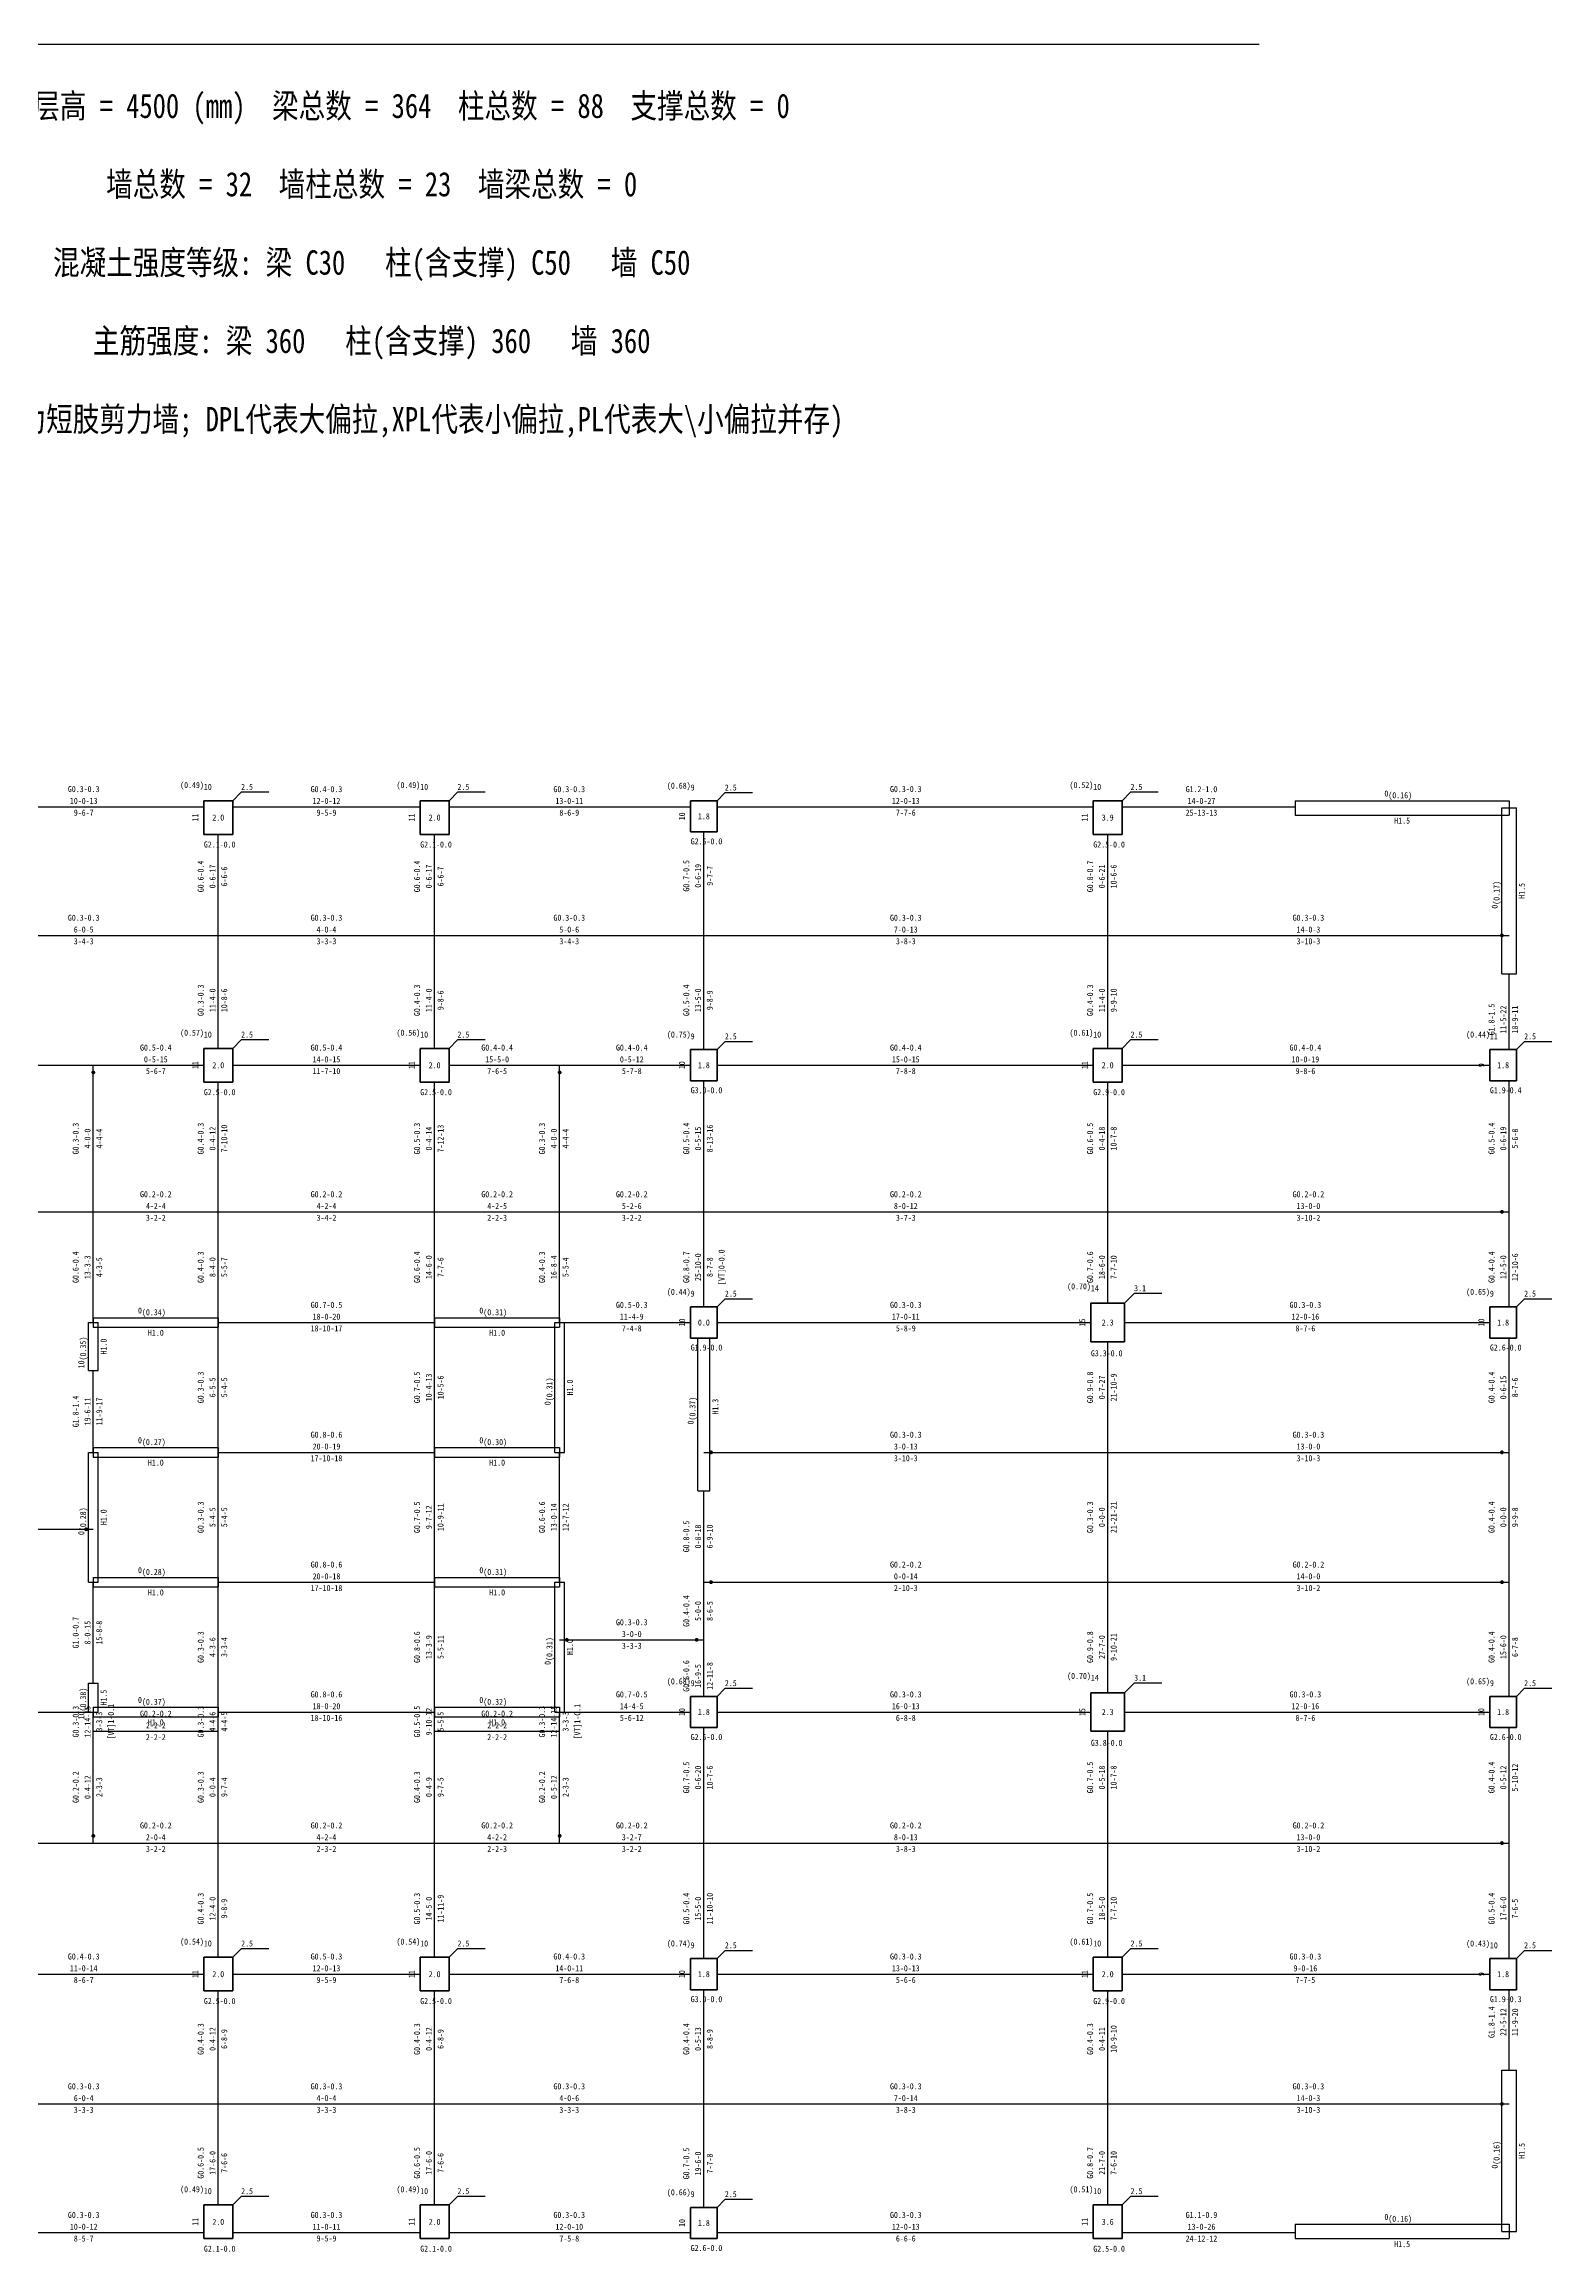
# Model space of a CAD drawing. Header units: millimetres. Extents: x -7820 to 78100, y -396413 to 46100.
# Drawn here: x 22110 to 53471, y -334434 to -288527 of the extents above; entities that cross this region are included whole.
import ezdxf
from ezdxf.enums import TextEntityAlignment as Align

# ---------------------------------------------------------------- set-up
doc = ezdxf.new("R2010")
doc.units = ezdxf.units.MM
doc.header["$LTSCALE"] = 100
for name, color, linetype, lineweight in [('HIDE', 52, 'Continuous', 25), ('层15100', 134, 'Continuous', 25), ('层15101', 52, 'Continuous', 25), ('层15103', 84, 'Continuous', 25), ('层15202', 7, 'Continuous', 25), ('层15220', 4, 'Continuous', 25), ('层15221', 2, 'Continuous', 25), ('层15223', 3, 'Continuous', 25)]:
    doc.layers.add(name, color=color, linetype=linetype, lineweight=lineweight)
doc.styles.add('宋体', font='')
doc.styles.get('宋体').set_extended_font_data('宋体')

# ---------------------------------------------------------------- blocks, each defined once
blk = doc.blocks.new('PL4-')
at = {"layer": '层15202'}
blk.add_line((17.788, -3.877), (54.712, -3.877), dxfattribs=at)
at = {"layer": '层15202', "style": '宋体', "width": 0.8}
for s, p in [('本层: 层高 = 4500 (mm)  梁总数 = 364  柱总数 = 88  支撑总数 = 0', (36.25, -5.565)), ('墙总数 = 32  墙柱总数 = 23  墙梁总数 = 0', (36.25, -7.194)), ('混凝土强度等级: 梁 C30   柱(含支撑) C50   墙 C50', (36.25, -8.823)), ('主筋强度: 梁 360   柱(含支撑) 360   墙 360', (36.25, -10.452)), (' (白色墙体为短肢剪力墙; DPL代表大偏拉,XPL代表小偏拉,PL代表大\\小偏拉并存) ', (36.25, -12.081))]:
    blk.add_text(s, height=0.5068, dxfattribs=at).set_placement(p, align=Align.BOTTOM_CENTER)
blk = doc.blocks.new('SA2019-4-22-9_53_56')
at = {"layer": '层15100'}
for p, q in [((28.675, 41.275), (33.7, 41.274)), ((34.3, 41.274), (38.2, 41.274)), ((38.8, 41.274), (43.825, 41.274)), ((44.375, 41.275), (52.2, 41.274)), ((52.8, 41.274), (56.4, 41.274)), ((34, 38.6), (34, 40.7)), ((38.5, 38.6), (38.5, 40.7)), ((44.1, 38.6), (44.1, 40.75)), ((52.5, 38.6), (52.5, 40.7)), ((28.4, 38.6), (34, 38.6)), ((34, 36.25), (34, 38.6)), ((34, 38.6), (38.5, 38.6)), ((38.5, 36.25), (38.5, 38.6)), ((38.5, 38.6), (44.1, 38.6)), ((44.1, 36.225), (44.1, 38.6)), ((44.1, 38.6), (52.5, 38.6)), ((52.5, 36.25), (52.5, 38.6)), ((52.5, 38.6), (60.85, 38.6)), ((28.675, 35.9), (31.4, 35.9)), ((31.4, 35.9), (33.7, 35.9)), ((34.3, 35.9), (38.2, 35.9)), ((38.8, 35.9), (41.1, 35.9)), ((41.1, 35.9), (43.825, 35.9)), ((44.375, 35.9), (52.2, 35.9)), ((52.8, 35.9), (60.45, 35.9)), ((34, 32.85), (34, 35.55)), ((38.5, 32.85), (38.5, 35.55)), ((44.1, 32.85), (44.1, 35.575)), ((52.5, 32.85), (52.5, 35.55)), ((60.85, 32.85), (60.85, 35.575)), ((34, 30.55), (34, 32.85)), ((38.5, 30.55), (38.5, 32.85)), ((44.1, 30.875), (44.1, 32.85)), ((52.5, 30.95), (52.5, 32.85)), ((60.85, 30.875), (60.85, 32.85)), ((34, 27.85), (34, 30.55)), ((34, 30.55), (38.5, 30.55)), ((38.5, 27.85), (38.5, 30.55)), ((44.375, 30.55), (52.15, 30.55)), ((52.85, 30.55), (60.45, 30.55)), ((52.5, 27.85), (52.5, 30.15)), ((60.85, 27.85), (60.85, 30.225)), ((34, 25.15), (34, 27.85)), ((34, 27.85), (38.5, 27.85)), ((38.5, 25.15), (38.5, 27.85)), ((52.5, 25.15), (52.5, 27.85)), ((60.85, 25.15), (60.85, 27.85)), ((44.1, 25.15), (44.1, 27.05)), ((34, 22.45), (34, 25.15)), ((34, 25.15), (38.5, 25.15)), ((38.5, 22.45), (38.5, 25.15)), ((44.1, 23.95), (44.1, 25.15)), ((52.5, 22.85), (52.5, 25.15)), ((60.85, 22.775), (60.85, 25.15)), ((44.1, 22.775), (44.1, 23.95)), ((34, 22.05), (34, 22.45)), ((34, 22.45), (38.5, 22.45)), ((34, 19.725), (34, 22.05)), ((38.5, 22.05), (38.5, 22.45)), ((38.5, 19.725), (38.5, 22.05)), ((44.1, 19.725), (44.1, 22.125)), ((44.375, 22.45), (52.15, 22.45)), ((52.5, 19.725), (52.5, 22.05)), ((52.85, 22.45), (60.45, 22.45)), ((60.85, 19.725), (60.85, 22.125)), ((34, 17.35), (34, 19.725)), ((38.5, 17.35), (38.5, 19.725)), ((44.1, 17.325), (44.1, 19.725)), ((52.5, 17.35), (52.5, 19.725)), ((60.85, 17.325), (60.85, 19.725)), ((28.675, 17), (33.7, 17)), ((34.3, 17), (38.2, 17)), ((38.8, 17), (43.825, 17)), ((44.375, 17), (52.2, 17)), ((52.8, 17), (60.45, 17)), ((34, 14.3), (34, 16.65)), ((38.5, 14.3), (38.5, 16.65)), ((44.1, 14.3), (44.1, 16.675)), ((52.5, 14.3), (52.5, 16.65)), ((28.4, 14.3), (34, 14.3)), ((34, 12.2), (34, 14.3)), ((34, 14.3), (38.5, 14.3)), ((38.5, 12.2), (38.5, 14.3)), ((38.5, 14.3), (44.1, 14.3)), ((44.1, 12.15), (44.1, 14.3)), ((44.1, 14.3), (52.5, 14.3)), ((52.5, 12.2), (52.5, 14.3)), ((52.5, 14.3), (60.85, 14.3)), ((28.675, 11.626), (33.7, 11.625)), ((34.3, 11.626), (38.2, 11.626)), ((38.8, 11.625), (43.825, 11.626)), ((44.375, 11.626), (52.2, 11.625)), ((52.8, 11.625), (56.4, 11.626))]:
    blk.add_line(p, q, dxfattribs=at)
at = {"layer": '层15100', "color": 2}
for p, q in [((60.85, 36.225), (60.85, 37.8)), ((41.1, 30.55), (43.825, 30.55)), ((31.4, 27.85), (31.4, 29.55)), ((41.1, 25.15), (41.1, 27.85)), ((31.4, 23.05), (31.4, 25.15)), ((28.675, 22.45), (31.4, 22.45)), ((41.1, 22.45), (43.825, 22.45)), ((60.85, 15), (60.85, 16.675))]:
    blk.add_line(p, q, dxfattribs=at)
at = {"layer": '层15100', "color": 4}
for p, q in [((31.4, 32.85), (31.4, 35.9)), ((41.1, 32.85), (41.1, 35.9)), ((28.4, 32.85), (31.4, 32.85)), ((31.4, 30.55), (31.4, 32.85)), ((31.4, 32.85), (34, 32.85)), ((34, 32.85), (38.5, 32.85)), ((38.5, 32.85), (41.1, 32.85)), ((41.1, 30.55), (41.1, 32.85)), ((41.1, 32.85), (44.1, 32.85)), ((44.1, 32.85), (52.5, 32.85)), ((52.5, 32.85), (60.85, 32.85)), ((44.1, 27.85), (52.5, 27.85)), ((52.5, 27.85), (60.85, 27.85)), ((28.4, 26.25), (31.4, 26.25)), ((44.1, 25.15), (52.5, 25.15)), ((52.5, 25.15), (60.85, 25.15)), ((41.1, 23.95), (44.1, 23.95)), ((31.4, 22.05), (31.4, 22.45)), ((31.4, 19.725), (31.4, 22.05)), ((31.4, 22.05), (34, 22.05)), ((38.5, 22.05), (41.1, 22.05)), ((41.1, 22.05), (41.1, 22.45)), ((41.1, 19.725), (41.1, 22.05)), ((28.4, 19.725), (31.4, 19.725)), ((31.4, 19.725), (34, 19.725)), ((34, 19.725), (38.5, 19.725)), ((38.5, 19.725), (41.1, 19.725)), ((41.1, 19.725), (44.1, 19.725)), ((44.1, 19.725), (52.5, 19.725)), ((52.5, 19.725), (60.85, 19.725))]:
    blk.add_line(p, q, dxfattribs=at)
at = {"layer": '层15100', "color": 1, "linetype": 'Continuous', "const_width": 0.04}
for points in [[(60.72, 38.6, 1), (60.68, 38.6, 1)], [(31.42, 35.75, 1), (31.38, 35.75, 1)], [(41.12, 35.75, 1), (41.08, 35.75, 1)], [(60.72, 32.85, 1), (60.68, 32.85, 1)], [(44.27, 27.85, 1), (44.23, 27.85, 1)], [(60.72, 27.85, 1), (60.68, 27.85, 1)], [(31.27, 26.25, 1), (31.23, 26.25, 1)], [(44.27, 25.15, 1), (44.23, 25.15, 1)], [(60.72, 25.15, 1), (60.68, 25.15, 1)], [(41.27, 23.95, 1), (41.23, 23.95, 1)], [(43.97, 23.95, 1), (43.93, 23.95, 1)], [(31.42, 19.875, 1), (31.38, 19.875, 1)], [(41.12, 19.875, 1), (41.08, 19.875, 1)], [(60.72, 19.725, 1), (60.68, 19.725, 1)], [(60.72, 14.3, 1), (60.68, 14.3, 1)]]:
    blk.add_lwpolyline(points, format="xyb", close=True, dxfattribs=at)
at = {"layer": '层15103'}
for p, q in [((56.4, 41.4), (60.85, 41.4)), ((56.4, 41.4), (56.4, 41.1)), ((60.85, 41.4), (60.85, 41.1)), ((56.4, 41.1), (60.85, 41.1)), ((60.7, 38.6), (60.7, 41.25)), ((60.7, 41.25), (61, 41.25)), ((61, 38.6), (61, 41.25)), ((60.7, 37.8), (60.7, 38.6)), ((61, 37.8), (61, 38.6)), ((60.7, 37.8), (61, 37.8)), ((31.3, 29.55), (31.3, 30.55)), ((31.3, 30.55), (31.5, 30.55)), ((31.4, 30.65), (34, 30.65)), ((31.4, 30.65), (31.4, 30.45)), ((31.4, 30.45), (34, 30.45)), ((31.5, 29.55), (31.5, 30.55)), ((34, 30.65), (34, 30.45)), ((38.5, 30.65), (41.1, 30.65)), ((38.5, 30.65), (38.5, 30.45)), ((38.5, 30.45), (41.1, 30.45)), ((41, 27.85), (41, 30.55)), ((41, 30.55), (41.2, 30.55)), ((41.1, 30.65), (41.1, 30.45)), ((41.2, 27.85), (41.2, 30.55)), ((43.975, 27.85), (43.975, 30.225)), ((44.225, 27.85), (44.225, 30.225)), ((31.3, 29.55), (31.5, 29.55)), ((31.3, 26.25), (31.3, 27.85)), ((31.3, 27.85), (31.5, 27.85)), ((31.4, 27.95), (34, 27.95)), ((31.4, 27.95), (31.4, 27.75)), ((31.4, 27.75), (34, 27.75)), ((31.5, 26.25), (31.5, 27.85)), ((34, 27.95), (34, 27.75)), ((38.5, 27.95), (41.1, 27.95)), ((38.5, 27.95), (38.5, 27.75)), ((38.5, 27.75), (41.1, 27.75)), ((41, 27.85), (41.2, 27.85)), ((41.1, 27.95), (41.1, 27.75)), ((43.975, 27.05), (43.975, 27.85)), ((44.225, 27.05), (44.225, 27.85)), ((43.975, 27.05), (44.225, 27.05)), ((31.3, 25.15), (31.3, 26.25)), ((31.5, 25.15), (31.5, 26.25)), ((31.4, 25.25), (34, 25.25)), ((31.4, 25.25), (31.4, 25.05)), ((34, 25.25), (34, 25.05)), ((38.5, 25.25), (41.1, 25.25)), ((38.5, 25.25), (38.5, 25.05)), ((41.1, 25.25), (41.1, 25.05)), ((31.3, 25.15), (31.5, 25.15)), ((31.4, 25.05), (34, 25.05)), ((38.5, 25.05), (41.1, 25.05)), ((41, 23.95), (41, 25.15)), ((41, 25.15), (41.2, 25.15)), ((41.2, 23.95), (41.2, 25.15)), ((41, 22.45), (41, 23.95)), ((41.2, 22.45), (41.2, 23.95)), ((31.3, 22.45), (31.3, 23.05)), ((31.3, 23.05), (31.5, 23.05)), ((31.5, 22.45), (31.5, 23.05)), ((31.4, 22.55), (34, 22.55)), ((31.4, 22.55), (31.4, 22.35)), ((34, 22.55), (34, 22.35)), ((38.5, 22.55), (41.1, 22.55)), ((38.5, 22.55), (38.5, 22.35)), ((41.1, 22.55), (41.1, 22.35)), ((31.3, 22.45), (31.5, 22.45)), ((31.4, 22.35), (34, 22.35)), ((38.5, 22.35), (41.1, 22.35)), ((41, 22.45), (41.2, 22.45)), ((60.7, 14.3), (60.7, 15)), ((60.7, 15), (61, 15)), ((61, 14.3), (61, 15)), ((60.7, 11.65), (60.7, 14.3)), ((61, 11.65), (61, 14.3)), ((56.4, 11.8), (60.85, 11.8)), ((56.4, 11.8), (56.4, 11.5)), ((56.4, 11.5), (60.85, 11.5)), ((60.7, 11.65), (61, 11.65)), ((60.85, 11.8), (60.85, 11.5))]:
    blk.add_line(p, q, dxfattribs=at)
at = {"layer": '层15221'}
for p, q in [((34.3, 41.4), (34.475, 41.575)), ((35.051, 41.575), (34.475, 41.575)), ((38.8, 41.4), (38.975, 41.575)), ((39.551, 41.575), (38.975, 41.575)), ((44.375, 41.4), (44.537, 41.562)), ((45.113, 41.562), (44.537, 41.562)), ((52.8, 41.4), (52.975, 41.575)), ((53.551, 41.575), (52.975, 41.575)), ((34.3, 36.25), (34.475, 36.425)), ((35.051, 36.425), (34.475, 36.425)), ((38.8, 36.25), (38.975, 36.425)), ((39.551, 36.425), (38.975, 36.425)), ((44.375, 36.225), (44.537, 36.388)), ((45.113, 36.388), (44.537, 36.388)), ((52.8, 36.25), (52.975, 36.425)), ((53.551, 36.425), (52.975, 36.425)), ((61, 36.225), (61.162, 36.388)), ((61.738, 36.388), (61.162, 36.388)), ((44.375, 30.875), (44.537, 31.037)), ((45.113, 31.037), (44.537, 31.037)), ((52.85, 30.95), (53.05, 31.15)), ((53.626, 31.15), (53.05, 31.15)), ((61, 30.875), (61.162, 31.037)), ((61.738, 31.037), (61.162, 31.037)), ((52.85, 22.85), (53.05, 23.05)), ((53.626, 23.05), (53.05, 23.05)), ((44.375, 22.775), (44.537, 22.938)), ((45.113, 22.938), (44.537, 22.938)), ((61, 22.775), (61.162, 22.938)), ((61.738, 22.938), (61.162, 22.938)), ((34.3, 17.35), (34.475, 17.525)), ((35.051, 17.525), (34.475, 17.525)), ((38.8, 17.35), (38.975, 17.525)), ((39.551, 17.525), (38.975, 17.525)), ((44.375, 17.325), (44.537, 17.487)), ((45.113, 17.487), (44.537, 17.487)), ((52.8, 17.35), (52.975, 17.525)), ((53.551, 17.525), (52.975, 17.525)), ((61, 17.325), (61.162, 17.487)), ((61.738, 17.487), (61.162, 17.487)), ((34.3, 12.2), (34.475, 12.375)), ((35.051, 12.375), (34.475, 12.375)), ((38.8, 12.2), (38.975, 12.375)), ((39.551, 12.375), (38.975, 12.375)), ((44.375, 12.15), (44.537, 12.312)), ((45.113, 12.312), (44.537, 12.312)), ((52.8, 12.2), (52.975, 12.375)), ((53.551, 12.375), (52.975, 12.375))]:
    blk.add_line(p, q, dxfattribs=at)
at = {"layer": '层15220', "style": '宋体', "width": 0.8}
for s, p in [('G0.3-0.3', (31.2, 41.642)), ('10-0-13', (31.2, 41.397)), ('G0.4-0.3', (36.25, 41.641)), ('12-0-12', (36.25, 41.396)), ('G0.3-0.3', (41.3, 41.641)), ('13-0-11', (41.3, 41.396)), ('G0.3-0.3', (48.3, 41.642)), ('12-0-13', (48.3, 41.397)), ('G1.2-1.0', (54.45, 41.641)), ('14-0-27', (54.45, 41.396)), ('9-6-7', (31.2, 41.152)), ('9-5-9', (36.25, 41.152)), ('8-6-9', (41.3, 41.152)), ('7-7-6', (48.3, 41.152)), ('25-13-13', (54.45, 41.152)), ('G0.3-0.3', (31.2, 38.967)), ('G0.3-0.3', (36.25, 38.967)), ('G0.3-0.3', (41.3, 38.967)), ('G0.3-0.3', (48.3, 38.967)), ('G0.3-0.3', (56.675, 38.967)), ('6-0-5', (31.2, 38.722)), ('4-0-4', (36.25, 38.722)), ('5-0-6', (41.3, 38.722)), ('7-0-13', (48.3, 38.722)), ('14-0-3', (56.675, 38.722)), ('3-4-3', (31.2, 38.478)), ('3-3-3', (36.25, 38.478)), ('3-4-3', (41.3, 38.478)), ('3-8-3', (48.3, 38.478)), ('3-10-3', (56.675, 38.478)), ('G0.5-0.4', (32.7, 36.267)), ('G0.5-0.4', (36.25, 36.267)), ('G0.4-0.4', (39.8, 36.267)), ('G0.4-0.4', (42.6, 36.267)), ('G0.4-0.4', (48.3, 36.267)), ('G0.4-0.4', (56.612, 36.267)), ('0-5-15', (32.7, 36.022)), ('5-6-7', (32.7, 35.778)), ('14-0-15', (36.25, 36.022)), ('11-7-10', (36.25, 35.778)), ('15-5-0', (39.8, 36.022)), ('7-6-5', (39.8, 35.778)), ('0-5-12', (42.6, 36.022)), ('5-7-8', (42.6, 35.778)), ('15-0-15', (48.3, 36.022)), ('7-8-8', (48.3, 35.778)), ('10-0-19', (56.612, 36.022)), ('9-8-6', (56.612, 35.778)), ('G0.2-0.2', (32.7, 33.217)), ('G0.2-0.2', (36.25, 33.217)), ('G0.2-0.2', (39.8, 33.217)), ('G0.2-0.2', (42.6, 33.217)), ('G0.2-0.2', (48.3, 33.217)), ('G0.2-0.2', (56.675, 33.217)), ('4-2-4', (32.7, 32.972)), ('3-2-2', (32.7, 32.728)), ('4-2-4', (36.25, 32.972)), ('3-4-2', (36.25, 32.728)), ('4-2-5', (39.8, 32.972)), ('2-2-3', (39.8, 32.728)), ('5-2-6', (42.6, 32.972)), ('3-2-2', (42.6, 32.728)), ('8-0-12', (48.3, 32.972)), ('3-7-3', (48.3, 32.728)), ('3-10-2', (56.675, 32.728)), ('13-0-0', (56.675, 32.972)), ('G0.7-0.5', (36.25, 30.917)), ('G0.5-0.3', (42.6, 30.917)), ('G0.3-0.3', (48.3, 30.917)), ('G0.3-0.3', (56.612, 30.917)), ('18-10-17', (36.25, 30.428)), ('18-0-20', (36.25, 30.672)), ('11-4-9', (42.6, 30.672)), ('7-4-8', (42.6, 30.428)), ('17-0-11', (48.3, 30.672)), ('5-8-9', (48.3, 30.428)), ('12-0-16', (56.612, 30.672)), ('8-7-6', (56.612, 30.428)), ('G0.8-0.6', (36.25, 28.217)), ('20-0-19', (36.25, 27.972)), ('G0.3-0.3', (48.3, 28.217)), ('3-0-13', (48.3, 27.972)), ('G0.3-0.3', (56.675, 28.217)), ('13-0-0', (56.675, 27.972)), ('17-10-18', (36.25, 27.728)), ('3-10-3', (48.3, 27.728)), ('3-10-3', (56.675, 27.728)), ('G0.8-0.6', (36.25, 25.517)), ('20-0-18', (36.25, 25.272)), ('G0.2-0.2', (48.3, 25.517)), ('0-0-14', (48.3, 25.272)), ('G0.2-0.2', (56.675, 25.517)), ('14-0-0', (56.675, 25.272)), ('17-10-18', (36.25, 25.028)), ('2-10-3', (48.3, 25.028)), ('3-10-2', (56.675, 25.028)), ('G0.3-0.3', (42.6, 24.317)), ('3-0-0', (42.6, 24.072)), ('3-3-3', (42.6, 23.828)), ('G0.8-0.6', (36.25, 22.817)), ('18-0-20', (36.25, 22.572)), ('G0.7-0.5', (42.6, 22.817)), ('14-4-5', (42.6, 22.572)), ('G0.3-0.3', (48.3, 22.817)), ('16-0-13', (48.3, 22.572)), ('G0.3-0.3', (56.612, 22.817)), ('12-0-16', (56.612, 22.572)), ('G0.2-0.2', (32.7, 22.417)), ('2-2-2', (32.7, 22.172)), ('18-10-16', (36.25, 22.328)), ('G0.2-0.2', (39.8, 22.417)), ('2-2-2', (39.8, 22.172)), ('5-6-12', (42.6, 22.328)), ('6-8-8', (48.3, 22.328)), ('8-7-6', (56.612, 22.328)), ('2-2-2', (32.7, 21.928)), ('2-2-2', (39.8, 21.928)), ('G0.2-0.2', (32.7, 20.092)), ('2-0-4', (32.7, 19.847)), ('G0.2-0.2', (36.25, 20.092)), ('4-2-4', (36.25, 19.847)), ('G0.2-0.2', (39.8, 20.092)), ('4-2-2', (39.8, 19.847)), ('G0.2-0.2', (42.6, 20.092)), ('3-2-7', (42.6, 19.847)), ('G0.2-0.2', (48.3, 20.092)), ('8-0-13', (48.3, 19.847)), ('G0.2-0.2', (56.675, 20.092)), ('13-0-0', (56.675, 19.847)), ('3-2-2', (32.7, 19.603)), ('2-3-2', (36.25, 19.603)), ('2-2-3', (39.8, 19.603)), ('3-2-2', (42.6, 19.603)), ('3-8-3', (48.3, 19.603)), ('3-10-2', (56.675, 19.603)), ('G0.4-0.3', (31.2, 17.367)), ('11-0-14', (31.2, 17.122)), ('G0.5-0.3', (36.25, 17.367)), ('12-0-13', (36.25, 17.122)), ('G0.4-0.3', (41.3, 17.367)), ('14-0-11', (41.3, 17.122)), ('G0.3-0.3', (48.3, 17.367)), ('13-0-13', (48.3, 17.122)), ('G0.3-0.3', (56.612, 17.367)), ('9-0-16', (56.612, 17.122)), ('8-6-7', (31.2, 16.878)), ('9-5-9', (36.25, 16.878)), ('7-6-8', (41.3, 16.878)), ('5-6-6', (48.3, 16.878)), ('7-7-5', (56.612, 16.878)), ('G0.3-0.3', (31.2, 14.667)), ('G0.3-0.3', (36.25, 14.667)), ('G0.3-0.3', (41.3, 14.667)), ('G0.3-0.3', (48.3, 14.667)), ('G0.3-0.3', (56.675, 14.667)), ('3-3-3', (31.2, 14.178)), ('6-0-4', (31.2, 14.422)), ('4-0-4', (36.25, 14.422)), ('3-3-3', (36.25, 14.178)), ('4-0-6', (41.3, 14.422)), ('3-3-3', (41.3, 14.178)), ('7-0-14', (48.3, 14.422)), ('3-8-3', (48.3, 14.178)), ('3-10-3', (56.675, 14.178)), ('14-0-3', (56.675, 14.422)), ('G0.3-0.3', (31.2, 11.993)), ('G0.3-0.3', (36.25, 11.993)), ('G0.3-0.3', (41.3, 11.993)), ('G0.3-0.3', (48.3, 11.993)), ('G1.1-0.9', (54.45, 11.993)), ('10-0-12', (31.2, 11.748)), ('8-5-7', (31.2, 11.503)), ('11-0-11', (36.25, 11.748)), ('9-5-9', (36.25, 11.504)), ('12-0-10', (41.3, 11.748)), ('7-5-8', (41.3, 11.503)), ('12-0-13', (48.3, 11.748)), ('6-6-6', (48.3, 11.503)), ('24-12-12', (54.45, 11.503)), ('13-0-26', (54.45, 11.748))]:
    blk.add_text(s, height=0.126, dxfattribs=at).set_placement(p, align=Align.MIDDLE_CENTER)
for s, p in [('G0.6-0.4', (33.633, 39.825)), ('0-6-17', (33.878, 39.825)), ('6-6-6', (34.122, 39.825)), ('G0.6-0.4', (38.133, 39.825)), ('0-6-17', (38.378, 39.825)), ('6-6-7', (38.622, 39.825)), ('G0.7-0.5', (43.733, 39.838)), ('0-6-19', (43.978, 39.838)), ('9-7-7', (44.222, 39.838)), ('G0.8-0.7', (52.133, 39.825)), ('0-6-21', (52.378, 39.825)), ('10-6-6', (52.622, 39.825)), ('G0.3-0.3', (33.633, 37.25)), ('11-4-0', (33.878, 37.25)), ('10-8-6', (34.122, 37.25)), ('G0.4-0.3', (38.133, 37.25)), ('11-4-0', (38.378, 37.25)), ('9-8-6', (38.622, 37.25)), ('G0.5-0.4', (43.733, 37.25)), ('13-5-0', (43.978, 37.25)), ('9-8-9', (44.222, 37.25)), ('G0.4-0.3', (52.133, 37.25)), ('11-4-0', (52.378, 37.25)), ('9-9-10', (52.622, 37.25)), ('G1.8-1.5', (60.483, 36.85)), ('11-5-22', (60.728, 36.85)), ('18-9-11', (60.972, 36.85)), ('G0.3-0.3', (31.033, 34.375)), ('4-0-0', (31.278, 34.375)), ('4-4-4', (31.522, 34.375)), ('G0.4-0.3', (33.633, 34.375)), ('0-4-12', (33.878, 34.375)), ('7-10-10', (34.122, 34.375)), ('G0.5-0.3', (38.133, 34.375)), ('0-4-14', (38.378, 34.375)), ('7-12-13', (38.622, 34.375)), ('G0.3-0.3', (40.733, 34.375)), ('4-0-0', (40.978, 34.375)), ('4-4-4', (41.222, 34.375)), ('G0.5-0.4', (43.733, 34.375)), ('0-5-15', (43.978, 34.375)), ('8-13-16', (44.222, 34.375)), ('G0.6-0.5', (52.133, 34.375)), ('0-4-18', (52.378, 34.375)), ('10-7-8', (52.622, 34.375)), ('G0.5-0.4', (60.483, 34.375)), ('0-6-19', (60.728, 34.375)), ('5-6-8', (60.972, 34.375)), ('G0.6-0.4', (31.033, 31.7)), ('13-3-3', (31.278, 31.7)), ('4-3-5', (31.522, 31.7)), ('G0.4-0.3', (33.633, 31.7)), ('8-4-0', (33.878, 31.7)), ('5-5-7', (34.122, 31.7)), ('G0.6-0.4', (38.133, 31.7)), ('14-6-0', (38.378, 31.7)), ('7-7-6', (38.622, 31.7)), ('G0.4-0.3', (40.733, 31.7)), ('16-8-4', (40.978, 31.7)), ('5-5-4', (41.222, 31.7)), ('G0.8-0.7', (43.733, 31.7)), ('25-10-0', (43.978, 31.7)), ('8-7-8', (44.222, 31.7)), ('[VT]0-0.0', (44.467, 31.7)), ('G0.7-0.6', (52.133, 31.7)), ('18-6-0', (52.378, 31.7)), ('7-7-10', (52.622, 31.7)), ('G0.4-0.4', (60.483, 31.7)), ('12-5-0', (60.728, 31.7)), ('12-10-6', (60.972, 31.7)), ('G0.3-0.3', (33.633, 29.2)), ('G0.7-0.5', (38.133, 29.2)), ('10-4-13', (38.378, 29.2)), ('10-5-6', (38.622, 29.2)), ('G0.9-0.8', (52.133, 29.2)), ('0-7-27', (52.378, 29.2)), ('21-10-9', (52.622, 29.2)), ('G0.4-0.4', (60.483, 29.2)), ('0-6-15', (60.728, 29.2)), ('G1.8-1.4', (31.033, 28.7)), ('19-6-11', (31.278, 28.7)), ('11-9-17', (31.522, 28.7)), ('6-5-5', (33.878, 29.2)), ('5-4-5', (34.122, 29.2)), ('8-7-6', (60.972, 29.2)), ('G0.3-0.3', (33.633, 26.5)), ('5-4-5', (33.878, 26.5)), ('5-4-5', (34.122, 26.5)), ('G0.7-0.5', (38.133, 26.5)), ('9-7-12', (38.378, 26.5)), ('10-9-11', (38.622, 26.5)), ('G0.6-0.6', (40.733, 26.5)), ('13-0-14', (40.978, 26.5)), ('12-7-12', (41.222, 26.5)), ('G0.3-0.3', (52.133, 26.5)), ('0-0-0', (52.378, 26.5)), ('21-21-21', (52.622, 26.5)), ('G0.4-0.4', (60.483, 26.5)), ('0-0-0', (60.728, 26.5)), ('9-9-8', (60.972, 26.5)), ('G0.8-0.5', (43.733, 26.1)), ('0-8-18', (43.978, 26.1)), ('6-9-10', (44.222, 26.1)), ('G0.4-0.4', (43.733, 24.55)), ('G1.0-0.7', (31.033, 24.1)), ('5-0-0', (43.978, 24.55)), ('8-6-5', (44.222, 24.55)), ('8-0-15', (31.278, 24.1)), ('15-8-8', (31.522, 24.1)), ('G0.3-0.3', (33.633, 23.8)), ('4-3-6', (33.878, 23.8)), ('3-3-4', (34.122, 23.8)), ('G0.8-0.6', (38.133, 23.8)), ('13-3-9', (38.378, 23.8)), ('5-5-11', (38.622, 23.8)), ('G0.9-0.8', (52.133, 23.8)), ('27-7-0', (52.378, 23.8)), ('9-10-21', (52.622, 23.8)), ('G0.4-0.4', (60.483, 23.8)), ('15-6-0', (60.728, 23.8)), ('6-7-8', (60.972, 23.8)), ('G0.6-0.6', (43.733, 23.2)), ('12-11-8', (44.222, 23.2)), ('16-9-5', (43.978, 23.2)), ('G0.3-0.3', (31.033, 22.25)), ('12-14-15', (31.278, 22.25)), ('[VT]1-0.1', (31.767, 22.25)), ('G0.3-0.3', (33.633, 22.25)), ('G0.5-0.5', (38.133, 22.25)), ('G0.3-0.3', (40.733, 22.25)), ('12-14-15', (40.978, 22.25)), ('[VT]1-0.1', (41.467, 22.25)), ('3-3-3', (31.522, 22.25)), ('4-4-6', (33.878, 22.25)), ('4-4-5', (34.122, 22.25)), ('9-10-12', (38.378, 22.25)), ('5-5-5', (38.622, 22.25)), ('3-3-3', (41.222, 22.25)), ('G0.2-0.2', (31.033, 20.888)), ('G0.3-0.3', (33.633, 20.888)), ('G0.4-0.3', (38.133, 20.888)), ('G0.2-0.2', (40.733, 20.888)), ('G0.7-0.5', (43.733, 21.088)), ('0-6-20', (43.978, 21.088)), ('10-7-6', (44.222, 21.088)), ('G0.7-0.5', (52.133, 21.088)), ('0-5-18', (52.378, 21.088)), ('10-7-8', (52.622, 21.088)), ('G0.4-0.4', (60.483, 21.088)), ('0-5-12', (60.728, 21.088)), ('5-10-12', (60.972, 21.088)), ('0-4-12', (31.278, 20.888)), ('2-3-3', (31.522, 20.888)), ('0-0-4', (33.878, 20.888)), ('9-7-4', (34.122, 20.888)), ('0-4-9', (38.378, 20.888)), ('9-7-5', (38.622, 20.888)), ('0-5-12', (40.978, 20.888)), ('2-3-3', (41.222, 20.888)), ('G0.4-0.3', (33.633, 18.362)), ('12-4-0', (33.878, 18.362)), ('9-8-9', (34.122, 18.362)), ('G0.5-0.3', (38.133, 18.362)), ('14-5-0', (38.378, 18.362)), ('11-11-9', (38.622, 18.362)), ('G0.5-0.4', (43.733, 18.362)), ('15-5-0', (43.978, 18.362)), ('11-10-10', (44.222, 18.362)), ('G0.7-0.5', (52.133, 18.362)), ('18-5-0', (52.378, 18.362)), ('7-7-10', (52.622, 18.362)), ('G0.5-0.4', (60.483, 18.362)), ('17-6-0', (60.728, 18.362)), ('7-6-5', (60.972, 18.362)), ('G1.8-1.4', (60.483, 16)), ('22-5-12', (60.728, 16)), ('11-9-20', (60.972, 16)), ('G0.4-0.3', (33.633, 15.65)), ('0-4-12', (33.878, 15.65)), ('6-8-9', (34.122, 15.65)), ('G0.4-0.3', (38.133, 15.65)), ('0-4-12', (38.378, 15.65)), ('6-8-9', (38.622, 15.65)), ('G0.4-0.4', (43.733, 15.65)), ('0-5-13', (43.978, 15.65)), ('8-8-9', (44.222, 15.65)), ('G0.4-0.3', (52.133, 15.65)), ('0-4-11', (52.378, 15.65)), ('10-9-10', (52.622, 15.65)), ('G0.6-0.5', (33.633, 13.075)), ('G0.6-0.5', (38.133, 13.075)), ('G0.7-0.5', (43.733, 13.062)), ('G0.8-0.7', (52.133, 13.075)), ('17-6-0', (33.878, 13.075)), ('7-6-6', (34.122, 13.075)), ('17-6-0', (38.378, 13.075)), ('7-6-6', (38.622, 13.075)), ('19-6-0', (43.978, 13.062)), ('7-7-8', (44.222, 13.062)), ('21-7-0', (52.378, 13.075)), ('7-6-10', (52.622, 13.075))]:
    blk.add_text(s, height=0.126, rotation=89.9997, dxfattribs=at).set_placement(p, align=Align.MIDDLE_CENTER)
at = {"layer": '层15221', "style": '宋体', "width": 0.8}
for s, p in [('(0.49)', (33.7, 41.625)), ('(0.49)', (38.2, 41.625)), ('(0.68)', (43.825, 41.612)), ('(0.52)', (52.2, 41.625)), ('(0.57)', (33.7, 36.475)), ('(0.56)', (38.2, 36.475)), ('(0.75)', (43.825, 36.438)), ('(0.61)', (52.2, 36.475)), ('(0.44)', (60.45, 36.438)), ('(0.44)', (43.825, 31.087)), ('(0.70)', (52.15, 31.2)), ('(0.65)', (60.45, 31.087)), ('(0.68)', (43.825, 22.988)), ('(0.70)', (52.15, 23.1)), ('(0.65)', (60.45, 22.988)), ('(0.54)', (33.7, 17.575)), ('(0.54)', (38.2, 17.575)), ('(0.74)', (43.825, 17.537)), ('(0.61)', (52.2, 17.575)), ('(0.43)', (60.45, 17.537)), ('(0.49)', (33.7, 12.425)), ('(0.49)', (38.2, 12.425)), ('(0.66)', (43.825, 12.363)), ('(0.51)', (52.2, 12.425))]:
    blk.add_text(s, height=0.126, dxfattribs=at).set_placement(p, align=Align.BOTTOM_RIGHT)
for s, p in [('10', (33.7, 41.625)), ('2.5', (34.475, 41.625)), ('10', (38.2, 41.625)), ('2.5', (38.975, 41.625)), ('9', (43.825, 41.612)), ('2.5', (44.537, 41.612)), ('10', (52.2, 41.625)), ('2.5', (52.975, 41.625)), ('10', (33.7, 36.475)), ('2.5', (34.475, 36.475)), ('10', (38.2, 36.475)), ('2.5', (38.975, 36.475)), ('9', (43.825, 36.438)), ('2.5', (44.537, 36.438)), ('10', (52.2, 36.475)), ('2.5', (52.975, 36.475)), ('11', (60.45, 36.438)), ('2.5', (61.162, 36.438)), ('14', (52.15, 31.2)), ('3.1', (53.05, 31.2)), ('9', (43.825, 31.087)), ('2.5', (44.537, 31.087)), ('9', (60.45, 31.087)), ('2.5', (61.162, 31.087)), ('9', (43.825, 22.988)), ('2.5', (44.537, 22.988)), ('14', (52.15, 23.1)), ('3.1', (53.05, 23.1)), ('9', (60.45, 22.988)), ('2.5', (61.162, 22.988)), ('10', (33.7, 17.575)), ('2.5', (34.475, 17.575)), ('10', (38.2, 17.575)), ('2.5', (38.975, 17.575)), ('9', (43.825, 17.537)), ('2.5', (44.537, 17.537)), ('10', (52.2, 17.575)), ('2.5', (52.975, 17.575)), ('10', (60.45, 17.537)), ('2.5', (61.162, 17.537)), ('10', (33.7, 12.425)), ('2.5', (34.475, 12.425)), ('10', (38.2, 12.425)), ('2.5', (38.975, 12.425)), ('9', (43.825, 12.363)), ('2.5', (44.537, 12.363)), ('10', (52.2, 12.425)), ('2.5', (52.975, 12.425))]:
    blk.add_text(s, height=0.126, dxfattribs=at).set_placement(p)
for s, p in [('11', (33.52, 41.05)), ('11', (38.02, 41.05)), ('10', (43.645, 41.075)), ('11', (52.02, 41.05)), ('11', (33.52, 35.9)), ('11', (38.02, 35.9)), ('10', (43.645, 35.9)), ('11', (52.02, 35.9)), ('9', (60.27, 35.9)), ('10', (43.645, 30.55)), ('15', (51.97, 30.55)), ('10', (60.27, 30.55)), ('10', (43.645, 22.45)), ('15', (51.97, 22.45)), ('10', (60.27, 22.45)), ('11', (33.52, 17)), ('11', (38.02, 17)), ('10', (43.645, 17)), ('11', (52.02, 17)), ('9', (60.27, 17)), ('11', (33.52, 11.85)), ('11', (38.02, 11.85)), ('10', (43.645, 11.825)), ('11', (52.02, 11.85))]:
    blk.add_text(s, height=0.126, rotation=89.9997, dxfattribs=at).set_placement(p, align=Align.MIDDLE_CENTER)
for s, p in [('2.0', (34, 41.05)), ('2.0', (38.5, 41.05)), ('1.8', (44.1, 41.075)), ('3.9', (52.5, 41.05)), ('2.0', (34, 35.9)), ('2.0', (38.5, 35.9)), ('1.8', (44.1, 35.9)), ('2.0', (52.5, 35.9)), ('1.8', (60.725, 35.9)), ('0.0', (44.1, 30.55)), ('2.3', (52.5, 30.55)), ('1.8', (60.725, 30.55)), ('1.8', (44.1, 22.45)), ('2.3', (52.5, 22.45)), ('1.8', (60.725, 22.45)), ('2.0', (34, 17)), ('2.0', (38.5, 17)), ('1.8', (44.1, 17)), ('2.0', (52.5, 17)), ('1.8', (60.725, 17)), ('2.0', (34, 11.85)), ('2.0', (38.5, 11.85)), ('1.8', (44.1, 11.825)), ('3.6', (52.5, 11.85))]:
    blk.add_text(s, height=0.126, dxfattribs=at).set_placement(p, align=Align.MIDDLE_CENTER)
for s, p in [('G2.1-0.0', (33.7, 40.49)), ('G2.1-0.0', (38.2, 40.49)), ('G2.6-0.0', (43.825, 40.555)), ('G2.5-0.0', (52.2, 40.49)), ('G2.5-0.0', (33.7, 35.34)), ('G2.5-0.0', (38.2, 35.34)), ('G3.0-0.0', (43.825, 35.38)), ('G2.9-0.0', (52.2, 35.34)), ('G1.9-0.4', (60.45, 35.38)), ('G1.9-0.0', (43.825, 30.03)), ('G3.3-0.0', (52.15, 29.91)), ('G2.6-0.0', (60.45, 30.03)), ('G2.6-0.0', (43.825, 21.93)), ('G3.8-0.0', (52.15, 21.81)), ('G2.6-0.0', (60.45, 21.93)), ('G3.0-0.0', (43.825, 16.48)), ('G1.9-0.3', (60.45, 16.48)), ('G2.5-0.0', (33.7, 16.44)), ('G2.5-0.0', (38.2, 16.44)), ('G2.9-0.0', (52.2, 16.44)), ('G2.1-0.0', (33.7, 11.29)), ('G2.1-0.0', (38.2, 11.29)), ('G2.6-0.0', (43.825, 11.305)), ('G2.5-0.0', (52.2, 11.29))]:
    blk.add_text(s, height=0.126, dxfattribs=at).set_placement(p, align=Align.MIDDLE_LEFT)
at = {"layer": '层15223', "style": '宋体', "width": 0.8}
for p in [(58.337, 41.45), (32.412, 30.7), (39.512, 30.7), (32.412, 28), (39.512, 28), (32.412, 25.3), (39.512, 25.3), (32.412, 22.6), (39.512, 22.6), (58.337, 11.85)]:
    blk.add_text('0', height=0.126, dxfattribs=at).set_placement(p, align=Align.BOTTOM_RIGHT)
for s, p in [('(0.16)', (58.337, 41.45)), ('(0.34)', (32.412, 30.7)), ('(0.31)', (39.512, 30.7)), ('(0.27)', (32.412, 28)), ('(0.30)', (39.512, 28)), ('(0.28)', (32.412, 25.3)), ('(0.31)', (39.512, 25.3)), ('(0.37)', (32.412, 22.6)), ('(0.32)', (39.512, 22.6)), ('(0.16)', (58.337, 11.85))]:
    blk.add_text(s, height=0.126, dxfattribs=at).set_placement(p)
for s, p in [('H1.5', (58.625, 41.05)), ('H1.0', (32.7, 30.4)), ('H1.0', (39.8, 30.4)), ('H1.0', (32.7, 27.7)), ('H1.0', (39.8, 27.7)), ('H1.0', (32.7, 25)), ('H1.0', (39.8, 25)), ('H1.0', (32.7, 22.3)), ('H1.0', (39.8, 22.3)), ('H1.5', (58.625, 11.45))]:
    blk.add_text(s, height=0.126, dxfattribs=at).set_placement(p, align=Align.TOP_CENTER)
for s, p in [('(0.17)', (60.65, 39.237)), ('(0.35)', (31.25, 29.762)), ('(0.31)', (40.95, 28.912)), ('(0.37)', (43.925, 28.512)), ('(0.28)', (31.25, 26.212)), ('(0.31)', (40.95, 23.512)), ('(0.38)', (31.25, 22.462)), ('(0.16)', (60.65, 13.037))]:
    blk.add_text(s, height=0.126, rotation=89.9997, dxfattribs=at).set_placement(p)
for s, p in [('H1.5', (61.05, 39.525)), ('H1.0', (31.55, 30.05)), ('H1.0', (41.25, 29.2)), ('H1.3', (44.275, 28.8)), ('H1.0', (31.55, 26.5)), ('H1.0', (41.25, 23.8)), ('H1.5', (31.55, 22.75)), ('H1.5', (61.05, 13.325))]:
    blk.add_text(s, height=0.126, rotation=89.9997, dxfattribs=at).set_placement(p, align=Align.TOP_CENTER)
for s, p in [('0', (60.65, 39.237)), ('10', (31.25, 29.762)), ('0', (40.95, 28.912)), ('0', (43.925, 28.512)), ('0', (31.25, 26.212)), ('0', (40.95, 23.512)), ('10', (31.25, 22.462)), ('0', (60.65, 13.037))]:
    blk.add_text(s, height=0.126, rotation=89.9997, dxfattribs=at).set_placement(p, align=Align.BOTTOM_RIGHT)
at = {"layer": '层15101'}
mesh = blk.add_polyface(dxfattribs=at)
corners = [(33.7, 40.7), (34.3, 40.7), (34.3, 40.7), (33.7, 40.7), (34.3, 40.7), (34.3, 41.4), (34.3, 41.4), (34.3, 40.7), (34.3, 41.4), (33.7, 41.4), (33.7, 41.4), (34.3, 41.4), (33.7, 41.4), (33.7, 40.7), (33.7, 40.7), (33.7, 41.4)]
mesh.append_faces([[corners[k] for k in face] for face in [(0, 1, 2, 3), (4, 5, 6, 7), (8, 9, 10, 11), (12, 13, 14, 15)]])
mesh = blk.add_polyface(dxfattribs=at)
corners = [(38.2, 40.7), (38.8, 40.7), (38.8, 40.7), (38.2, 40.7), (38.8, 40.7), (38.8, 41.4), (38.8, 41.4), (38.8, 40.7), (38.8, 41.4), (38.2, 41.4), (38.2, 41.4), (38.8, 41.4), (38.2, 41.4), (38.2, 40.7), (38.2, 40.7), (38.2, 41.4)]
mesh.append_faces([[corners[k] for k in face] for face in [(0, 1, 2, 3), (4, 5, 6, 7), (8, 9, 10, 11), (12, 13, 14, 15)]])
mesh = blk.add_polyface(dxfattribs=at)
corners = [(43.825, 40.75), (44.375, 40.75), (44.375, 40.75), (43.825, 40.75), (44.375, 40.75), (44.375, 41.4), (44.375, 41.4), (44.375, 40.75), (44.375, 41.4), (43.825, 41.4), (43.825, 41.4), (44.375, 41.4), (43.825, 41.4), (43.825, 40.75), (43.825, 40.75), (43.825, 41.4)]
mesh.append_faces([[corners[k] for k in face] for face in [(0, 1, 2, 3), (4, 5, 6, 7), (8, 9, 10, 11), (12, 13, 14, 15)]])
mesh = blk.add_polyface(dxfattribs=at)
corners = [(52.2, 40.7), (52.8, 40.7), (52.8, 40.7), (52.2, 40.7), (52.8, 40.7), (52.8, 41.4), (52.8, 41.4), (52.8, 40.7), (52.8, 41.4), (52.2, 41.4), (52.2, 41.4), (52.8, 41.4), (52.2, 41.4), (52.2, 40.7), (52.2, 40.7), (52.2, 41.4)]
mesh.append_faces([[corners[k] for k in face] for face in [(0, 1, 2, 3), (4, 5, 6, 7), (8, 9, 10, 11), (12, 13, 14, 15)]])
mesh = blk.add_polyface(dxfattribs=at)
corners = [(33.7, 35.55), (34.3, 35.55), (34.3, 35.55), (33.7, 35.55), (34.3, 35.55), (34.3, 36.25), (34.3, 36.25), (34.3, 35.55), (34.3, 36.25), (33.7, 36.25), (33.7, 36.25), (34.3, 36.25), (33.7, 36.25), (33.7, 35.55), (33.7, 35.55), (33.7, 36.25)]
mesh.append_faces([[corners[k] for k in face] for face in [(0, 1, 2, 3), (4, 5, 6, 7), (8, 9, 10, 11), (12, 13, 14, 15)]])
mesh = blk.add_polyface(dxfattribs=at)
corners = [(38.2, 35.55), (38.8, 35.55), (38.8, 35.55), (38.2, 35.55), (38.8, 35.55), (38.8, 36.25), (38.8, 36.25), (38.8, 35.55), (38.8, 36.25), (38.2, 36.25), (38.2, 36.25), (38.8, 36.25), (38.2, 36.25), (38.2, 35.55), (38.2, 35.55), (38.2, 36.25)]
mesh.append_faces([[corners[k] for k in face] for face in [(0, 1, 2, 3), (4, 5, 6, 7), (8, 9, 10, 11), (12, 13, 14, 15)]])
mesh = blk.add_polyface(dxfattribs=at)
corners = [(43.825, 35.575), (44.375, 35.575), (44.375, 35.575), (43.825, 35.575), (44.375, 35.575), (44.375, 36.225), (44.375, 36.225), (44.375, 35.575), (44.375, 36.225), (43.825, 36.225), (43.825, 36.225), (44.375, 36.225), (43.825, 36.225), (43.825, 35.575), (43.825, 35.575), (43.825, 36.225)]
mesh.append_faces([[corners[k] for k in face] for face in [(0, 1, 2, 3), (4, 5, 6, 7), (8, 9, 10, 11), (12, 13, 14, 15)]])
mesh = blk.add_polyface(dxfattribs=at)
corners = [(52.2, 35.55), (52.8, 35.55), (52.8, 35.55), (52.2, 35.55), (52.8, 35.55), (52.8, 36.25), (52.8, 36.25), (52.8, 35.55), (52.8, 36.25), (52.2, 36.25), (52.2, 36.25), (52.8, 36.25), (52.2, 36.25), (52.2, 35.55), (52.2, 35.55), (52.2, 36.25)]
mesh.append_faces([[corners[k] for k in face] for face in [(0, 1, 2, 3), (4, 5, 6, 7), (8, 9, 10, 11), (12, 13, 14, 15)]])
mesh = blk.add_polyface(dxfattribs=at)
corners = [(60.45, 35.575), (61, 35.575), (61, 35.575), (60.45, 35.575), (61, 35.575), (61, 36.225), (61, 36.225), (61, 35.575), (61, 36.225), (60.45, 36.225), (60.45, 36.225), (61, 36.225), (60.45, 36.225), (60.45, 35.575), (60.45, 35.575), (60.45, 36.225)]
mesh.append_faces([[corners[k] for k in face] for face in [(0, 1, 2, 3), (4, 5, 6, 7), (8, 9, 10, 11), (12, 13, 14, 15)]])
mesh = blk.add_polyface(dxfattribs=at)
corners = [(43.825, 30.225), (44.375, 30.225), (44.375, 30.225), (43.825, 30.225), (44.375, 30.225), (44.375, 30.875), (44.375, 30.875), (44.375, 30.225), (44.375, 30.875), (43.825, 30.875), (43.825, 30.875), (44.375, 30.875), (43.825, 30.875), (43.825, 30.225), (43.825, 30.225), (43.825, 30.875)]
mesh.append_faces([[corners[k] for k in face] for face in [(0, 1, 2, 3), (4, 5, 6, 7), (8, 9, 10, 11), (12, 13, 14, 15)]])
mesh = blk.add_polyface(dxfattribs=at)
corners = [(52.15, 30.15), (52.85, 30.15), (52.85, 30.15), (52.15, 30.15), (52.85, 30.15), (52.85, 30.95), (52.85, 30.95), (52.85, 30.15), (52.85, 30.95), (52.15, 30.95), (52.15, 30.95), (52.85, 30.95), (52.15, 30.95), (52.15, 30.15), (52.15, 30.15), (52.15, 30.95)]
mesh.append_faces([[corners[k] for k in face] for face in [(0, 1, 2, 3), (4, 5, 6, 7), (8, 9, 10, 11), (12, 13, 14, 15)]])
mesh = blk.add_polyface(dxfattribs=at)
corners = [(60.45, 30.225), (61, 30.225), (61, 30.225), (60.45, 30.225), (61, 30.225), (61, 30.875), (61, 30.875), (61, 30.225), (61, 30.875), (60.45, 30.875), (60.45, 30.875), (61, 30.875), (60.45, 30.875), (60.45, 30.225), (60.45, 30.225), (60.45, 30.875)]
mesh.append_faces([[corners[k] for k in face] for face in [(0, 1, 2, 3), (4, 5, 6, 7), (8, 9, 10, 11), (12, 13, 14, 15)]])
mesh = blk.add_polyface(dxfattribs=at)
corners = [(43.825, 22.125), (44.375, 22.125), (44.375, 22.125), (43.825, 22.125), (44.375, 22.125), (44.375, 22.775), (44.375, 22.775), (44.375, 22.125), (44.375, 22.775), (43.825, 22.775), (43.825, 22.775), (44.375, 22.775), (43.825, 22.775), (43.825, 22.125), (43.825, 22.125), (43.825, 22.775)]
mesh.append_faces([[corners[k] for k in face] for face in [(0, 1, 2, 3), (4, 5, 6, 7), (8, 9, 10, 11), (12, 13, 14, 15)]])
mesh = blk.add_polyface(dxfattribs=at)
corners = [(52.15, 22.05), (52.85, 22.05), (52.85, 22.05), (52.15, 22.05), (52.85, 22.05), (52.85, 22.85), (52.85, 22.85), (52.85, 22.05), (52.85, 22.85), (52.15, 22.85), (52.15, 22.85), (52.85, 22.85), (52.15, 22.85), (52.15, 22.05), (52.15, 22.05), (52.15, 22.85)]
mesh.append_faces([[corners[k] for k in face] for face in [(0, 1, 2, 3), (4, 5, 6, 7), (8, 9, 10, 11), (12, 13, 14, 15)]])
mesh = blk.add_polyface(dxfattribs=at)
corners = [(60.45, 22.125), (61, 22.125), (61, 22.125), (60.45, 22.125), (61, 22.125), (61, 22.775), (61, 22.775), (61, 22.125), (61, 22.775), (60.45, 22.775), (60.45, 22.775), (61, 22.775), (60.45, 22.775), (60.45, 22.125), (60.45, 22.125), (60.45, 22.775)]
mesh.append_faces([[corners[k] for k in face] for face in [(0, 1, 2, 3), (4, 5, 6, 7), (8, 9, 10, 11), (12, 13, 14, 15)]])
mesh = blk.add_polyface(dxfattribs=at)
corners = [(33.7, 16.65), (34.3, 16.65), (34.3, 16.65), (33.7, 16.65), (34.3, 16.65), (34.3, 17.35), (34.3, 17.35), (34.3, 16.65), (34.3, 17.35), (33.7, 17.35), (33.7, 17.35), (34.3, 17.35), (33.7, 17.35), (33.7, 16.65), (33.7, 16.65), (33.7, 17.35)]
mesh.append_faces([[corners[k] for k in face] for face in [(0, 1, 2, 3), (4, 5, 6, 7), (8, 9, 10, 11), (12, 13, 14, 15)]])
mesh = blk.add_polyface(dxfattribs=at)
corners = [(38.2, 16.65), (38.8, 16.65), (38.8, 16.65), (38.2, 16.65), (38.8, 16.65), (38.8, 17.35), (38.8, 17.35), (38.8, 16.65), (38.8, 17.35), (38.2, 17.35), (38.2, 17.35), (38.8, 17.35), (38.2, 17.35), (38.2, 16.65), (38.2, 16.65), (38.2, 17.35)]
mesh.append_faces([[corners[k] for k in face] for face in [(0, 1, 2, 3), (4, 5, 6, 7), (8, 9, 10, 11), (12, 13, 14, 15)]])
mesh = blk.add_polyface(dxfattribs=at)
corners = [(43.825, 16.675), (44.375, 16.675), (44.375, 16.675), (43.825, 16.675), (44.375, 16.675), (44.375, 17.325), (44.375, 17.325), (44.375, 16.675), (44.375, 17.325), (43.825, 17.325), (43.825, 17.325), (44.375, 17.325), (43.825, 17.325), (43.825, 16.675), (43.825, 16.675), (43.825, 17.325)]
mesh.append_faces([[corners[k] for k in face] for face in [(0, 1, 2, 3), (4, 5, 6, 7), (8, 9, 10, 11), (12, 13, 14, 15)]])
mesh = blk.add_polyface(dxfattribs=at)
corners = [(52.2, 16.65), (52.8, 16.65), (52.8, 16.65), (52.2, 16.65), (52.8, 16.65), (52.8, 17.35), (52.8, 17.35), (52.8, 16.65), (52.8, 17.35), (52.2, 17.35), (52.2, 17.35), (52.8, 17.35), (52.2, 17.35), (52.2, 16.65), (52.2, 16.65), (52.2, 17.35)]
mesh.append_faces([[corners[k] for k in face] for face in [(0, 1, 2, 3), (4, 5, 6, 7), (8, 9, 10, 11), (12, 13, 14, 15)]])
mesh = blk.add_polyface(dxfattribs=at)
corners = [(60.45, 16.675), (61, 16.675), (61, 16.675), (60.45, 16.675), (61, 16.675), (61, 17.325), (61, 17.325), (61, 16.675), (61, 17.325), (60.45, 17.325), (60.45, 17.325), (61, 17.325), (60.45, 17.325), (60.45, 16.675), (60.45, 16.675), (60.45, 17.325)]
mesh.append_faces([[corners[k] for k in face] for face in [(0, 1, 2, 3), (4, 5, 6, 7), (8, 9, 10, 11), (12, 13, 14, 15)]])
mesh = blk.add_polyface(dxfattribs=at)
corners = [(33.7, 11.5), (34.3, 11.5), (34.3, 11.5), (33.7, 11.5), (34.3, 11.5), (34.3, 12.2), (34.3, 12.2), (34.3, 11.5), (34.3, 12.2), (33.7, 12.2), (33.7, 12.2), (34.3, 12.2), (33.7, 12.2), (33.7, 11.5), (33.7, 11.5), (33.7, 12.2)]
mesh.append_faces([[corners[k] for k in face] for face in [(0, 1, 2, 3), (4, 5, 6, 7), (8, 9, 10, 11), (12, 13, 14, 15)]])
mesh = blk.add_polyface(dxfattribs=at)
corners = [(38.2, 11.5), (38.8, 11.5), (38.8, 11.5), (38.2, 11.5), (38.8, 11.5), (38.8, 12.2), (38.8, 12.2), (38.8, 11.5), (38.8, 12.2), (38.2, 12.2), (38.2, 12.2), (38.8, 12.2), (38.2, 12.2), (38.2, 11.5), (38.2, 11.5), (38.2, 12.2)]
mesh.append_faces([[corners[k] for k in face] for face in [(0, 1, 2, 3), (4, 5, 6, 7), (8, 9, 10, 11), (12, 13, 14, 15)]])
mesh = blk.add_polyface(dxfattribs=at)
corners = [(43.825, 11.5), (44.375, 11.5), (44.375, 11.5), (43.825, 11.5), (44.375, 11.5), (44.375, 12.15), (44.375, 12.15), (44.375, 11.5), (44.375, 12.15), (43.825, 12.15), (43.825, 12.15), (44.375, 12.15), (43.825, 12.15), (43.825, 11.5), (43.825, 11.5), (43.825, 12.15)]
mesh.append_faces([[corners[k] for k in face] for face in [(0, 1, 2, 3), (4, 5, 6, 7), (8, 9, 10, 11), (12, 13, 14, 15)]])
mesh = blk.add_polyface(dxfattribs=at)
corners = [(52.2, 11.5), (52.8, 11.5), (52.8, 11.5), (52.2, 11.5), (52.8, 11.5), (52.8, 12.2), (52.8, 12.2), (52.8, 11.5), (52.8, 12.2), (52.2, 12.2), (52.2, 12.2), (52.8, 12.2), (52.2, 12.2), (52.2, 11.5), (52.2, 11.5), (52.2, 12.2)]
mesh.append_faces([[corners[k] for k in face] for face in [(0, 1, 2, 3), (4, 5, 6, 7), (8, 9, 10, 11), (12, 13, 14, 15)]])

msp = doc.modelspace()

# ---------------------------------------------------------------- block references
at = {"xscale": 1000, "yscale": 1000, "zscale": 1000}
msp.add_blockref('SA2019-4-22-9_53_56', (-8267.5, -345658.8), dxfattribs=at)
at = {"layer": 'HIDE', "xscale": 1000, "yscale": 1000, "zscale": 1000}
msp.add_blockref('PL4-', (-7327.5, -284649.6), dxfattribs=at)

doc.saveas('drawing.dxf')
